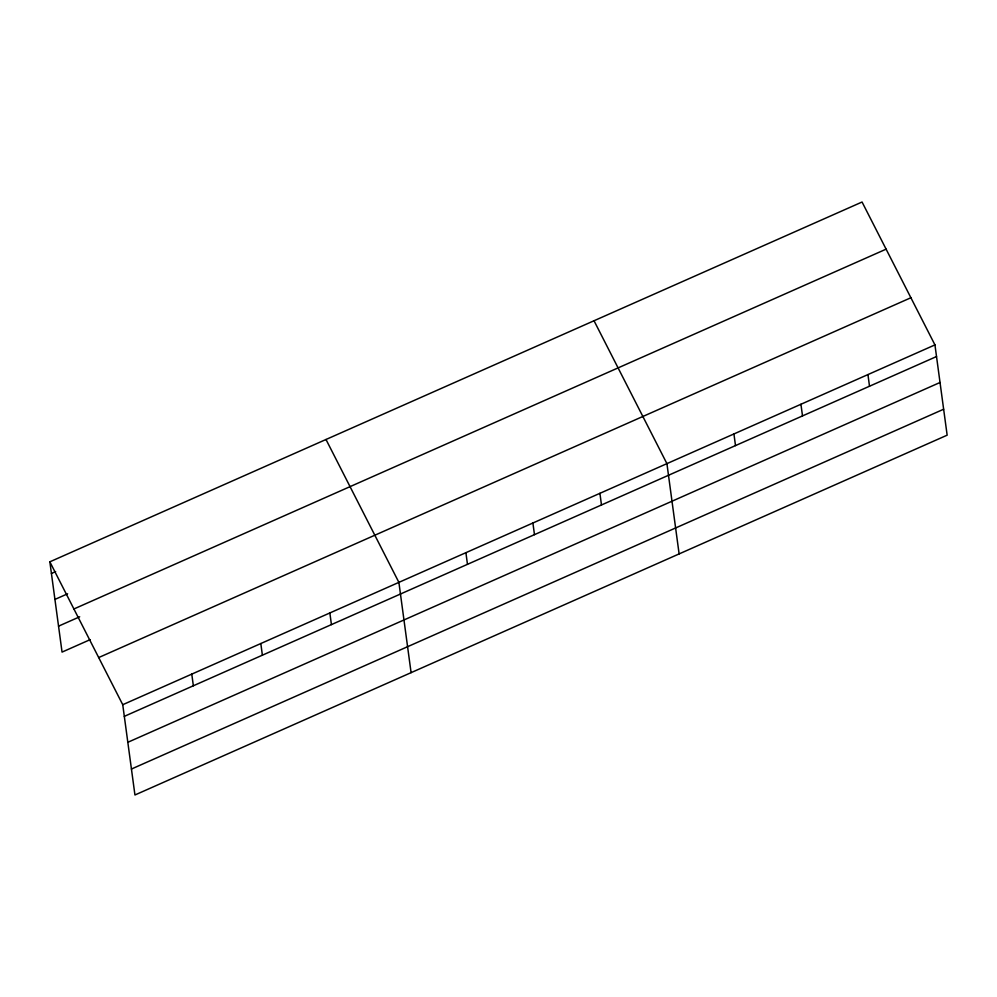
<?xml version="1.0" encoding="UTF-8"?>
<svg xmlns="http://www.w3.org/2000/svg" width="997" height="997" viewBox="0 0 997 997"><rect width="100%" height="100%" fill="white"/><g stroke="black" fill="none" stroke-linecap="round" stroke-linejoin="round"><path stroke-width="1.5" d="M49.85 561.822L862.056 202.017L934.949 344.9L947.15 435.178L134.944 794.983L122.743 704.705L49.85 561.822L62.051 652.1L90.229 639.613M51.42 573.474L55.645 571.593M54.935 599.421L67.609 593.801M73.903 608.98L886.109 249.163M58.549 626.153L79.685 616.794M98.691 657.559L910.897 297.742M122.743 704.705L934.949 344.9M124.313 716.357L936.519 356.54M127.815 742.304L940.021 382.487M131.43 769.036L943.636 409.231M594.025 320.747L666.918 463.63L679.119 553.908M325.994 439.49L398.887 582.373L411.088 672.651M867.938 374.585L869.509 386.225M800.927 404.271L802.51 415.911M733.929 433.957L735.499 445.597M599.907 493.316L601.478 504.968M532.897 523.001L534.479 534.654M465.898 552.687L467.468 564.339M329.845 612.956L331.428 624.608M260.815 643.539L262.385 655.191M191.773 674.122L193.356 685.774"/></g></svg>
